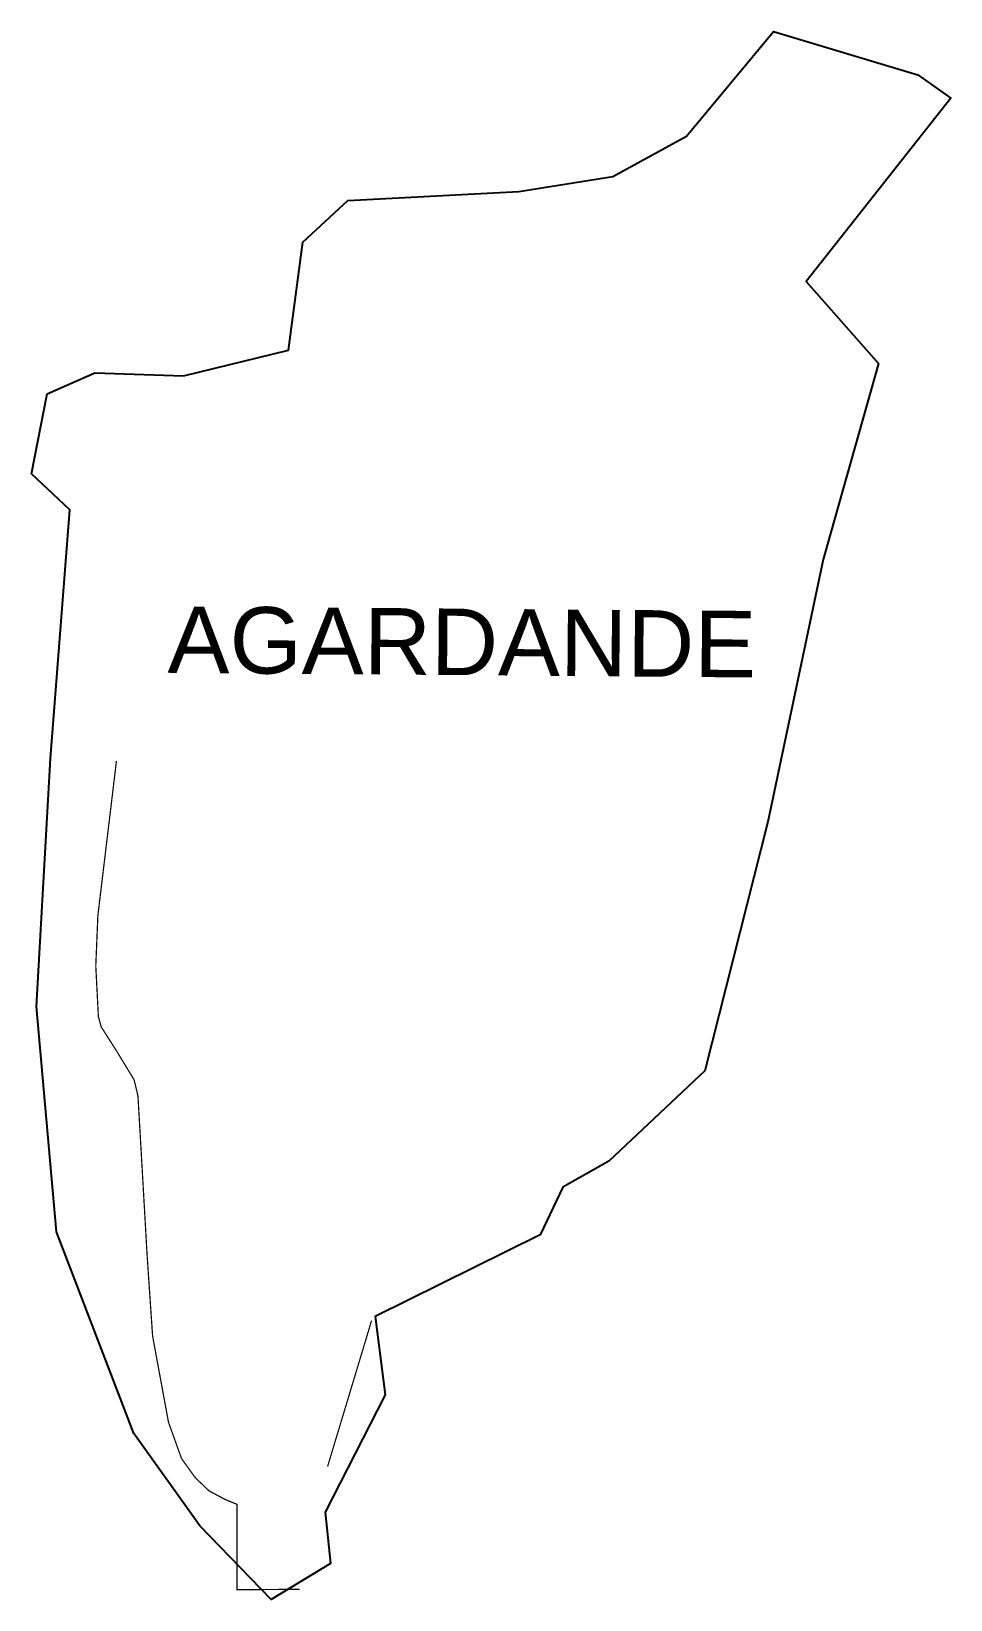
# Model space of a CAD drawing. Header units: metres. Extents: x 287673 to 288421, y 2021575 to 2022850.
import ezdxf

# ---------------------------------------------------------------- set-up
doc = ezdxf.new("R2010")
doc.units = ezdxf.units.M
for name, color, linetype in [('SEAWALL', 170, 'Continuous'), ('village', 3, 'Continuous'), ('VILLAGE NAME', 250, 'Continuous')]:
    doc.layers.add(name, color=color, linetype=linetype)
doc.styles.get("Standard").update_dxf_attribs({"font": 'simplex.shx'})

msp = doc.modelspace()

# ---------------------------------------------------------------- linework, layer by layer
at = {"layer": 'SEAWALL', "color": 30, "const_width": 1, "flags": 128}
for points in [[(287742.6, 2022257), (287727.5, 2022131.2), (287725.8, 2022090.3), (287727.9, 2022049.2), (287730.2, 2022040.7), (287742.5, 2022021.5), (287757, 2021997.6), (287760.1, 2021984.6), (287764.1, 2021915.2), (287767.5, 2021855.6), (287772, 2021789.4), (287784.9, 2021719.3), (287795.5, 2021689.7), (287806.7, 2021674.1), (287817.9, 2021663.4), (287830.7, 2021656.5), (287840.7, 2021652.4), (287840.7, 2021583), (287891.7, 2021583.3)], [(287914.3, 2021683.2), (287950.1, 2021801.9)]]:
    msp.add_lwpolyline(points, dxfattribs=at)
at = {"layer": 'village', "color": 3, "true_color": 0x00ff00}
msp.add_polyline3d([(287689, 2022259, 0), (287704.7, 2022461.2, 0), (287673.4, 2022490.6, 0), (287686.3, 2022555.7, 0), (287725, 2022572.6, 0), (287797, 2022570.2, 0), (287882.5, 2022591.2, 0), (287894.1, 2022679.1, 0), (287930.8, 2022712.8, 0), (288069.7, 2022720.1, 0), (288146.3, 2022732.3, 0), (288206.1, 2022765.2, 0), (288276.8, 2022850.4, 0), (288394.3, 2022815.1, 0), (288421, 2022796.2, 0), (288303.6, 2022647.1, 0), (288362.2, 2022580.3, 0), (288317.3, 2022421, 0), (288272.4, 2022207.6, 0), (288221.1, 2022004.9, 0), (288143, 2021931.4, 0), (288105.7, 2021910.3, 0), (288087.2, 2021871.7, 0), (287953.1, 2021805.2, 0), (287961.1, 2021741.6, 0), (287912.2, 2021646.1, 0), (287916.6, 2021604.3, 0), (287868.3, 2021574.9, 0), (287810.5, 2021635, 0), (287756.7, 2021709.9, 0), (287693.9, 2021874, 0), (287677.6, 2022057.4, 0)], close=True, dxfattribs=at)

# ---------------------------------------------------------------- texts
at = {"layer": 'VILLAGE NAME', "insert": (287784.5, 2022382.8), "char_height": 54.089, "attachment_point": 1, "rotation": 359.5442}
msp.add_mtext_dynamic_manual_height_columns('{\\fArial|b0|i0|c0|p34;AGARDANDE}', width=391.253, gutter_width=270.4, heights=[0], dxfattribs=at)

doc.saveas('drawing.dxf')
